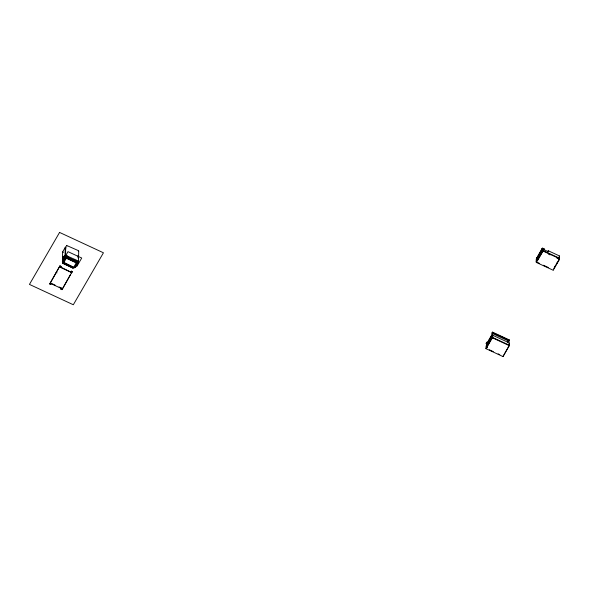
<?xml version="1.0" encoding="UTF-8"?>
<svg xmlns="http://www.w3.org/2000/svg" width="589" height="589" viewBox="0 0 589 589"><rect width="100%" height="100%" fill="white"/><g stroke="black" fill="none" stroke-linecap="round" stroke-linejoin="round"><path stroke-width="0.88" d="M78.477 261.244L78.72 250.781L66.712 245.495M51.015 283.221L50.787 284.45L49.726 283.957L59.975 265.838L60.851 266.243L60.623 267.472L70.783 272.184L71.379 271.124L72.263 271.536L62.007 289.655L60.947 289.162L61.543 288.102L59.114 286.976M50.787 284.45L49.734 283.508M49.726 283.957L59.975 265.838M60.446 267.281L60.851 266.243M60.947 289.162L61.543 288.102M62.397 262.09L62.64 251.937L65.74 246.592L65.497 256.745L62.397 262.09L74.678 267.789L77.785 261.825M62.007 289.655L70.525 274.526M63.281 262.098L73.802 267.384L72.992 268.135L63.045 263.526L62.935 262.694L65.872 257.224M63.045 263.526L62.935 262.694M63.141 260.014L63.2 257.724L64.23 255.943L64.179 258.232M64.061 257.305L63.369 258.689L62.486 258.284L63.524 256.502L64.4 256.907M64.385 257.584L64.348 258.939L63.472 258.593L63.524 256.303L62.493 258.085L63.369 258.49M64.996 256.811L64.974 257.636L77.262 263.335M65.018 255.921L65.224 247.483L66.101 247.888M70.975 272.162L60.453 266.935M72.992 268.135L63.06 263.128M73.456 267.98L76.393 262.532L65.865 257.643M74.678 267.789L76.85 263.254M76.401 262.105L76.423 261.214M77.8 261.619L77.777 262.444L65.497 256.745M78.042 257.93L78.109 255.39M486.028 348.703L486.094 346.015L492.419 335.097L509.389 342.967L509.323 345.655L502.991 356.573L486.028 348.703L492.36 337.784L492.419 335.097M487.773 344.234L486.161 343.483L486.624 342.253L487.339 343.041L486.624 342.253M491.984 335.428L486.551 345.235L487.28 345.574L492.699 336.216L491.984 335.428L492.713 335.767L492.647 338.454M487.228 347.812L487.287 345.125L492.713 335.767M492.036 333.345L492.492 332.122L509.456 339.993L509.448 340.435L508.999 341.215L492.036 333.345L492.492 332.122M492.043 332.895L492.765 333.683L487.339 343.041M502.991 356.573L509.33 345.206L492.367 337.342L486.043 348.254M508.999 341.215L509.456 339.993M542.874 248.941L541.998 248.713L536.712 258.254L537.44 258.593L542.867 249.235M537.021 260.294L537.013 260.596A40.604 8.084 -65.1 0 1 542.116 251.753L542.255 251.569M541.998 248.713L542.727 249.051L537.602 257.886L537.389 260.831L542.808 251.481M542.145 248.602L543.743 249.648L544.192 248.867L542.587 248.116L536.262 259.035L536.196 261.722L542.521 250.804L542.587 248.116M543.721 250.539L544.192 248.867M547.814 252.438L548.293 250.767L559.55 255.987L559.484 258.674L558.578 260.235M553.984 268.164L553.977 268.466A40.604 8.084 -65.1 0 1 559.079 259.624L559.219 259.44M542.373 251.65L536.329 262.208M559.336 259.521L553.292 270.079M66.645 245.598L66.815 246.423M66.395 255.751L66.564 256.583A35.62 31.74 1.4 0 0 76.518 261.104L76.172 261.7M63.192 257.923L64.223 256.141M50.602 284.259L51.007 283.559M62.927 263.092L63.317 260.78L62.434 260.375L65.534 255.03L67.175 255.788M60.623 267.472L60.844 266.581M70.555 272.56L71.379 271.124M70.783 272.184L71.372 271.47M61.131 289.14L61.536 288.448M77.461 262.201L77.696 261.788M71.431 272.965L72.263 271.536M76.879 266.39L81.724 258.026L67.985 251.65L62.412 261.273L63.295 261.678M486.161 343.483L486.61 342.702M487.353 342.592L492.772 333.241M536.204 261.273L542.528 250.362L559.498 258.232L559.042 259.005M547.836 251.547L548.293 250.767M507.372 341.988L508.278 340.427L507.365 342.437M559.101 256.767L559.55 255.987M508.933 343.748L509.389 342.967M554.514 267.251L555.42 265.691M556.318 264.137L557.223 262.576M78.661 251.194L78.263 251.407M78.403 261.369L77.991 261.575M66.447 255.678L78.514 261.067M536.27 261.752L539.421 263.364M72.999 267.737L73.47 267.575M544.17 249.758L548.271 251.658M559.064 258.262L558.328 257.923L558.313 258.667L556.679 257.908M542.521 250.804L559.484 258.674M548.521 254.124L550.155 254.882M536.874 257.548L537.602 257.886M536.719 257.953L537.448 258.291M543.463 265.234L548.307 267.487M536.189 262.355L553.152 270.226M492.485 332.564L509.448 340.435M492.36 337.784L509.323 345.655M486.558 344.786L487.287 345.125M489.275 349.756L493.31 351.626M498.161 353.879L499.774 354.622M62.64 251.937L63.524 252.342M65.512 255.921L68.788 257.445M72.881 259.344L76.982 261.244M59.968 266.287L61.028 266.773M71.188 271.492L72.248 271.985M56.139 272.464L57.015 272.869M51.825 283.596L55.064 285.098M51.184 283.751L61.352 288.47M61.138 288.801L62.022 289.206M59.577 232.427L29.45 284.406L73.323 304.756L103.443 252.784L59.577 232.427M66.196 256.539L63.097 261.884L63.973 262.289L66.557 257.835L77.085 262.716L74.501 267.17L75.385 267.583L78.477 262.238L66.196 256.539"/></g></svg>
